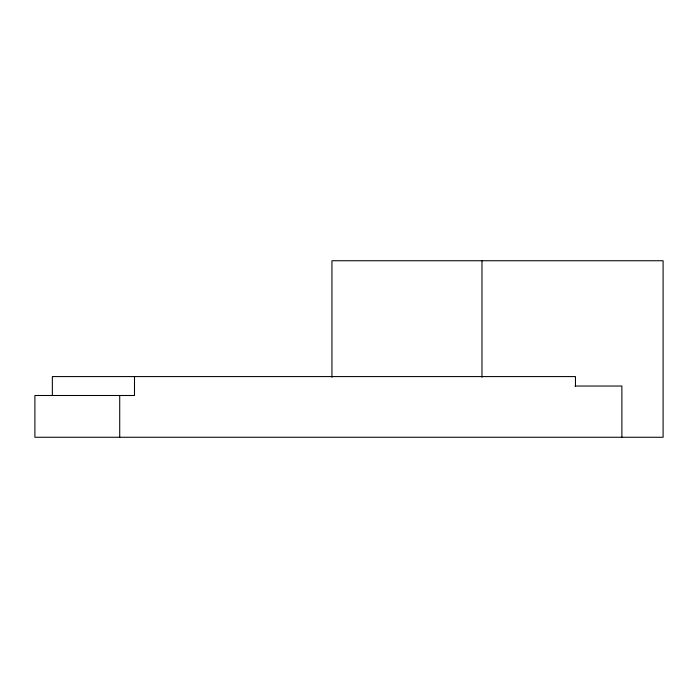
<?xml version="1.0" encoding="UTF-8"?>
<svg xmlns="http://www.w3.org/2000/svg" width="698" height="698" viewBox="0 0 698 698"><rect width="100%" height="100%" fill="white"/><g stroke="black" fill="none" stroke-linecap="round" stroke-linejoin="round"><path stroke-width="1.05" d="M575.021 386.038L621.883 386.038L621.883 437.262M575.466 386.038L575.466 376.58L52.359 376.58L52.359 395.496M481.978 260.738L481.978 377.321M331.943 377.321L331.943 260.738L663.1 260.738L663.1 437.262L34.9 437.262L34.9 395.496L134.496 395.496L134.496 376.58M119.716 395.496L119.716 437.262"/></g></svg>
